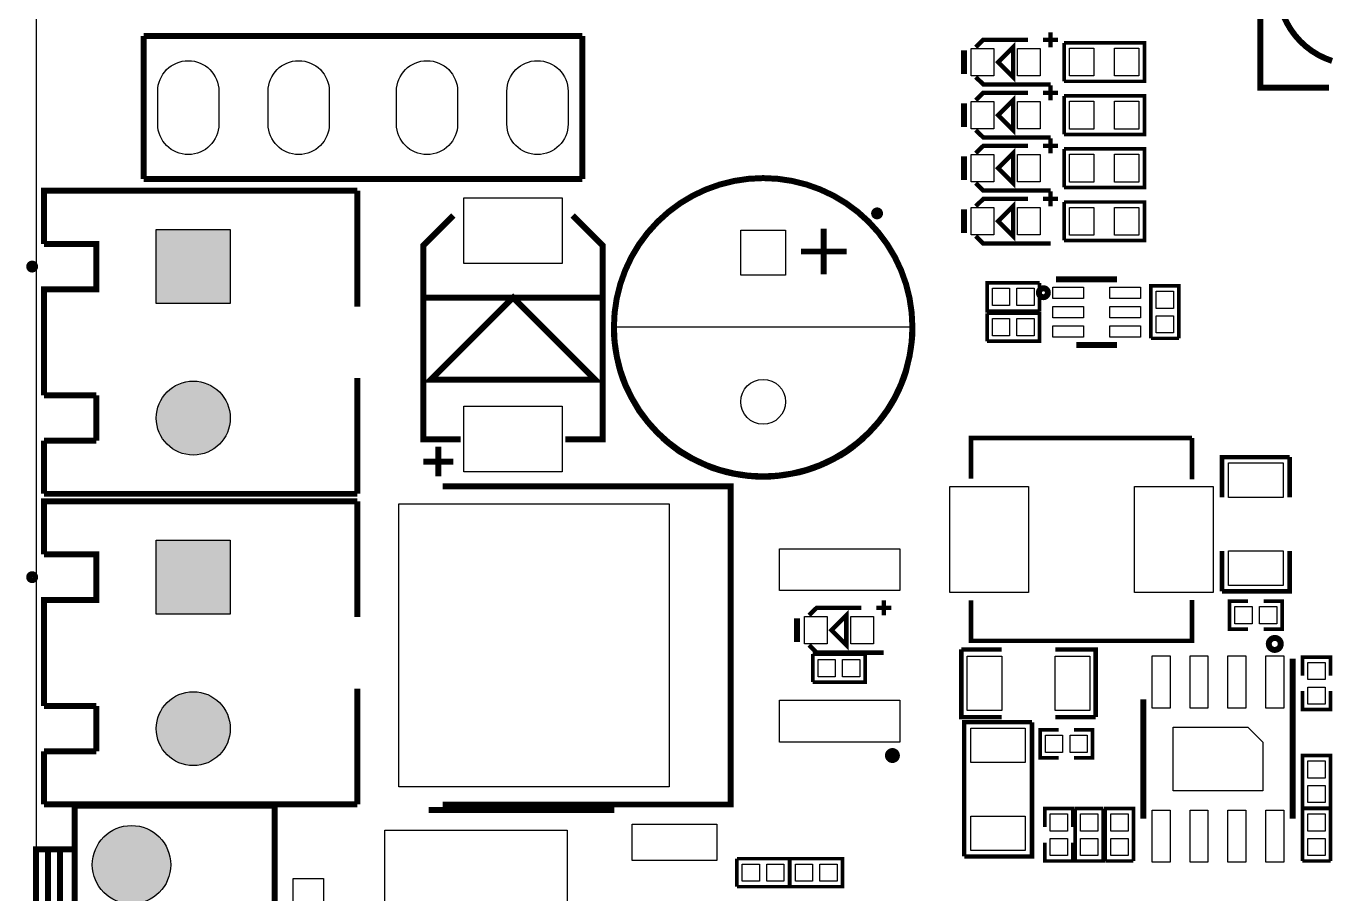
# Model space of a CAD drawing. Extents: x 0 to 145, y 0 to 99.
# Drawn here: x -0.31 to 43.57, y 53.39 to 82.49 of the extents above; entities that cross this region are included whole.
import ezdxf

# ---------------------------------------------------------------- set-up
doc = ezdxf.new("R2010")
doc.units = 0
doc.header["$MEASUREMENT"] = 0
doc.layers.get('0').update_dxf_attribs({"linetype": 'CONTINUOUS'})
for name, color, linetype in [('OUTLINE', 7, 'CONTINUOUS'), ('SILKSCREEN_TOP', 7, 'CONTINUOUS'), ('SOLDERMASK_BOTTOM', 231, 'CONTINUOUS'), ('SOLDERMASK_TOP', 94, 'CONTINUOUS')]:
    doc.layers.add(name, color=color, linetype=linetype)

msp = doc.modelspace()

# ---------------------------------------------------------------- hatches: boundary and pattern name
at = {"linetype": 'Continuous'}
h = msp.add_hatch(color=256, dxfattribs=at)
h.set_gradient(color1=(255, 0, 255), color2=(255, 0, 255), tint=1)
h.paths.add_polyline_path([(4.04876, 75.66406), (4.04876, 73.18502), (6.5278, 73.18502), (6.5278, 75.66406)])
h.paths.add_polyline_path([(6.5278, 69.34454, 1), (4.04876, 69.34454, 1)])
h.paths.add_polyline_path([(4.04876, 65.25006), (4.04876, 62.77102), (6.5278, 62.77102), (6.5278, 65.25006)])
h.paths.add_polyline_path([(4.04876, 58.93054, 1), (6.5278, 58.93054, 1)])
h.paths.add_polyline_path([(4.53263, 54.3687, 1), (1.90373, 54.3687, 1)])
h.paths.add_polyline_path([(4.53263, 49.09185), (4.53263, 51.72075), (1.90373, 51.72075), (1.90373, 49.09185)])
h.paths.add_polyline_path([(4.53263, 46.38802, 1), (1.90373, 46.38802, 1)])
h.paths.add_polyline_path([(1.90373, 41.11117), (4.53263, 41.11117), (4.53263, 43.74007), (1.90373, 43.74007)])
h.paths.add_polyline_path([(134.12724, 28.98394), (134.12724, 31.46298), (131.6482, 31.46298), (131.6482, 28.98394)])
h.paths.add_polyline_path([(131.6482, 35.30346, 1), (134.12724, 35.30346, 1)])

# ---------------------------------------------------------------- linework, layer by layer
at = {"layer": 'OUTLINE'}
msp.add_lwpolyline([(0.01778, 97.97796), (0.01778, -0.02286), (138.01852, -0.02286), (138.01852, 97.97796)], close=True, dxfattribs=at)
at = {"layer": 'SILKSCREEN_TOP'}
for points, const_width in [([(43.34002, 80.41894), (41.04894, 80.41894), (41.04894, 85.85962), (42.41038, 87.22106), (43.34002, 87.22106)], 0.20066), ([(3.62204, 77.3557), (3.62204, 82.1563)], 0.20066), ([(18.32102, 82.1563), (3.62204, 82.1563)], 0.20066), ([(18.32102, 77.3557), (18.32102, 82.1563)], 0.20066), ([(31.51124, 81.78038), (31.7627, 82.0293), (33.2613, 82.0293)], 0.14986), ([(33.76168, 82.0293), (34.26206, 82.0293)], 0.14986), ([(34.01314, 81.78038), (34.01314, 82.28076)], 0.14986), ([(31.10992, 80.88122), (31.10992, 81.67878)], 0.20066), ([(32.26308, 81.28), (32.76092, 81.78038), (32.76092, 80.77962), (32.26308, 81.28)], 0.14986), ([(34.4678, 80.63484), (37.1602, 80.63484), (37.1602, 81.92516), (34.4678, 81.92516)], 0.11938), ([(34.4678, 80.63484), (34.4678, 81.92516)], 0.11938), ([(34.01314, 80.5307), (31.7627, 80.5307), (31.51124, 80.77962)], 0.14986), ([(31.51124, 80.00238), (31.7627, 80.2513), (33.2613, 80.2513)], 0.14986), ([(33.76168, 80.2513), (34.26206, 80.2513)], 0.14986), ([(34.01314, 80.00238), (34.01314, 80.50276)], 0.14986), ([(31.10992, 79.10322), (31.10992, 79.90078)], 0.20066), ([(32.26308, 79.502), (32.76092, 80.00238), (32.76092, 79.00162), (32.26308, 79.502)], 0.14986), ([(34.4678, 78.85684), (37.1602, 78.85684), (37.1602, 80.14716), (34.4678, 80.14716)], 0.11938), ([(34.4678, 78.85684), (34.4678, 80.14716)], 0.11938), ([(34.01314, 78.7527), (31.7627, 78.7527), (31.51124, 79.00162)], 0.14986), ([(34.01314, 78.22438), (34.01314, 78.72476)], 0.14986), ([(31.10992, 77.32522), (31.10992, 78.12278)], 0.20066), ([(31.51124, 78.22438), (31.7627, 78.4733), (33.2613, 78.4733)], 0.14986), ([(32.26308, 77.724), (32.76092, 78.22438), (32.76092, 77.22362), (32.26308, 77.724)], 0.14986), ([(33.76168, 78.4733), (34.26206, 78.4733)], 0.14986), ([(34.4678, 77.07884), (37.1602, 77.07884), (37.1602, 78.36916), (34.4678, 78.36916)], 0.11938), ([(34.4678, 77.07884), (34.4678, 78.36916)], 0.11938), ([(18.32102, 77.3557), (3.62204, 77.3557)], 0.20066), ([(34.01314, 76.9747), (31.7627, 76.9747), (31.51124, 77.22362)], 0.14986), ([(0.28702, 75.18654), (0.28702, 76.96454), (10.78738, 76.96454)], 0.20066), ([(10.78738, 76.96454), (10.78738, 73.08342)], 0.20066), ([(34.01314, 76.44638), (34.01314, 76.94676)], 0.14986), ([(31.10992, 75.54722), (31.10992, 76.34478)], 0.20066), ([(31.51124, 76.44638), (31.7627, 76.6953), (33.2613, 76.6953)], 0.14986), ([(32.26308, 75.946), (32.76092, 76.44638), (32.76092, 75.44562), (32.26308, 75.946)], 0.14986), ([(33.76168, 76.6953), (34.26206, 76.6953)], 0.14986), ([(34.4678, 75.30084), (37.1602, 75.30084), (37.1602, 76.59116), (34.4678, 76.59116)], 0.11938), ([(34.4678, 75.30084), (34.4678, 76.59116)], 0.11938), ([(14.25194, 68.63588), (13.00226, 68.63588), (13.00226, 75.13574), (14.00302, 76.1365)], 0.20066), ([(18.00098, 76.1365), (19.00174, 75.13574), (19.00174, 68.63588), (17.75206, 68.63588)], 0.20066), ([(26.416, 75.692), (26.416, 74.168)], 0.20066), ([(34.01314, 75.1967), (31.7627, 75.1967), (31.51124, 75.44562)], 0.14986), ([(0.28702, 75.18654), (2.03962, 75.18654), (2.03962, 73.66254), (0.28702, 73.66254), (0.28702, 71.88454)], 0.20066), ([(25.654, 74.93), (27.178, 74.93)], 0.20066), ([(33.64484, 72.9361), (31.88716, 72.9361), (31.88716, 73.8759), (33.64484, 73.8759)], 0.11938), ([(33.64484, 72.9361), (33.64484, 73.8759)], 0.11938), ([(34.19602, 73.99782), (36.24072, 73.99782)], 0.20066), ([(37.3761, 72.01916), (37.3761, 73.77684), (38.3159, 73.77684), (38.3159, 72.01916)], 0.11938), ([(18.95348, 73.38568), (13.05052, 73.38568)], 0.20066), ([(16.002, 73.38568), (13.25118, 70.63486), (18.75282, 70.63486), (16.002, 73.38568)], 0.20066), ([(31.88716, 72.8599), (31.88716, 71.9201)], 0.11938), ([(31.88716, 72.8599), (33.64484, 72.8599), (33.64484, 71.9201), (31.88716, 71.9201)], 0.11938), ([(0.28702, 70.10654), (0.28702, 71.88454)], 0.20066), ([(37.3761, 72.01916), (38.3159, 72.01916)], 0.11938), ([(34.87928, 71.79818), (36.24072, 71.79818)], 0.20066), ([(10.78738, 70.68566), (10.78738, 66.80454)], 0.20066), ([(0.28702, 70.10654), (2.03962, 70.10654)], 0.20066), ([(2.03962, 70.10654), (2.03962, 68.58254)], 0.20066), ([(0.28702, 68.58254), (0.28702, 66.80454)], 0.20066), ([(2.03962, 68.58254), (0.28702, 68.58254)], 0.20066), ([(13.50264, 68.38696), (13.50264, 67.3862)], 0.20066), ([(38.75278, 68.67906), (31.35122, 68.67906), (31.35122, 67.31508)], 0.1524), ([(38.75278, 67.29476), (38.75278, 68.67906)], 0.1524), ([(39.75862, 66.68516), (39.75862, 68.03644), (42.02938, 68.03644)], 0.14986), ([(42.02938, 66.68516), (42.02938, 68.03644)], 0.14986), ([(13.00226, 67.88658), (14.00302, 67.88658)], 0.20066), ([(13.64488, 67.056), (23.29688, 67.056), (23.29688, 56.388), (13.64488, 56.388)], 0.20066), ([(0.28702, 66.80454), (10.78738, 66.80454)], 0.20066), ([(0.28702, 64.77254), (0.28702, 66.55054), (10.78738, 66.55054)], 0.20066), ([(10.78738, 66.55054), (10.78738, 62.66942)], 0.20066), ([(42.02938, 64.88684), (42.02938, 63.53556), (39.75862, 63.53556)], 0.14986), ([(39.75862, 64.88684), (39.75862, 63.53556)], 0.14986), ([(0.28702, 64.77254), (2.03962, 64.77254), (2.03962, 63.24854), (0.28702, 63.24854), (0.28702, 61.47054)], 0.20066), ([(28.42514, 62.73038), (28.42514, 63.23076)], 0.14986), ([(31.35122, 63.22822), (31.35122, 61.87694), (38.75278, 61.87694), (38.75278, 63.246)], 0.1524), ([(40.63492, 62.2681), (40.01516, 62.2681), (40.01516, 63.2079), (40.63492, 63.2079)], 0.11938), ([(41.15308, 62.2681), (41.77284, 62.2681), (41.77284, 63.2079), (41.15308, 63.2079)], 0.11938), ([(25.92324, 62.73038), (26.1747, 62.9793), (27.6733, 62.9793)], 0.14986), ([(26.67508, 62.23), (27.17292, 62.73038), (27.17292, 61.72962), (26.67508, 62.23)], 0.14986), ([(28.17368, 62.9793), (28.67406, 62.9793)], 0.14986), ([(25.52192, 61.83122), (25.52192, 62.62878)], 0.20066), ([(0.28702, 59.69254), (0.28702, 61.47054)], 0.20066), ([(28.42514, 61.4807), (26.1747, 61.4807), (25.92324, 61.72962)], 0.14986), ([(26.04516, 61.4299), (26.04516, 60.4901)], 0.11938), ([(26.04516, 61.4299), (27.80284, 61.4299), (27.80284, 60.4901), (26.04516, 60.4901)], 0.11938), ([(32.37484, 59.31662), (31.02356, 59.31662), (31.02356, 61.58738)], 0.14986), ([(32.37484, 61.58738), (31.02356, 61.58738)], 0.14986), ([(34.17316, 61.58738), (35.52444, 61.58738), (35.52444, 59.31662)], 0.14986), ([(42.12844, 61.27242), (42.12844, 55.91302)], 0.20066), ([(42.4561, 60.71108), (42.4561, 61.33084), (43.3959, 61.33084), (43.3959, 60.71108)], 0.11938), ([(10.78738, 60.27166), (10.78738, 56.39054)], 0.20066), ([(42.4561, 60.19292), (42.4561, 59.57316), (43.3959, 59.57316), (43.3959, 60.19292)], 0.11938), ([(0.28702, 59.69254), (2.03962, 59.69254)], 0.20066), ([(2.03962, 59.69254), (2.03962, 58.16854)], 0.20066), ([(37.11956, 59.91098), (37.11956, 55.91302)], 0.20066), ([(34.17316, 59.31662), (35.52444, 59.31662)], 0.14986), ([(33.39338, 59.14644), (33.39338, 54.64556), (31.12262, 54.64556)], 0.14986), ([(31.12262, 54.64556), (31.12262, 59.14644), (33.39338, 59.14644)], 0.14986), ([(34.28492, 57.9501), (33.66516, 57.9501), (33.66516, 58.8899), (34.28492, 58.8899)], 0.11938), ([(34.80308, 57.9501), (35.42284, 57.9501), (35.42284, 58.8899), (34.80308, 58.8899)], 0.11938), ([(0.28702, 58.16854), (0.28702, 56.39054)], 0.20066), ([(2.03962, 58.16854), (0.28702, 58.16854)], 0.20066), ([(42.4561, 56.27116), (42.4561, 58.02884), (43.3959, 58.02884), (43.3959, 56.27116)], 0.11938), ([(0.28702, 56.39054), (10.78738, 56.39054)], 0.20066), ([(1.31826, 48.42764), (8.01878, 48.42764), (8.01878, 56.34736), (1.31826, 56.34736), (1.31826, 48.42764)], 0.20066), ([(13.17498, 56.20258), (19.3929, 56.20258)], 0.20066), ([(33.8201, 55.63108), (33.8201, 56.25084), (34.7599, 56.25084), (34.7599, 55.63108)], 0.11938), ([(35.7759, 56.25084), (34.8361, 56.25084)], 0.11938), ([(35.7759, 56.25084), (35.7759, 54.49316), (34.8361, 54.49316), (34.8361, 56.25084)], 0.11938), ([(35.8521, 54.49316), (35.8521, 56.25084), (36.7919, 56.25084), (36.7919, 54.49316)], 0.11938), ([(42.4561, 56.27116), (43.3959, 56.27116)], 0.11938), ([(42.4561, 54.49316), (42.4561, 56.25084), (43.3959, 56.25084), (43.3959, 54.49316)], 0.11938), ([(1.31826, 49.88814), (0.01778, 49.88814), (0.01778, 54.88686), (1.31826, 54.88686)], 0.20066), ([(0.4191, 49.88814), (0.4191, 54.88686)], 0.20066), ([(0.81788, 49.88814), (0.81788, 54.88686)], 0.20066), ([(33.8201, 55.11292), (33.8201, 54.49316), (34.7599, 54.49316), (34.7599, 55.11292)], 0.11938), ([(23.50516, 54.5719), (23.50516, 53.6321)], 0.11938), ([(23.50516, 54.5719), (25.26284, 54.5719), (25.26284, 53.6321), (23.50516, 53.6321)], 0.11938), ([(25.28316, 54.5719), (25.28316, 53.6321)], 0.11938), ([(25.28316, 54.5719), (27.04084, 54.5719), (27.04084, 53.6321), (25.28316, 53.6321)], 0.11938), ([(35.8521, 54.49316), (36.7919, 54.49316)], 0.11938), ([(42.4561, 54.49316), (43.3959, 54.49316)], 0.11938)]:
    msp.add_lwpolyline(points, dxfattribs=dict(at, const_width=const_width))
for points, const_width in [([(43.44924, 81.32064, -0.727603), (43.44924, 86.31936)], 0.20066), ([(29.38526, 72.39, 1), (19.38274, 72.39, 1), (29.38526, 72.39)], 0.20066), ([(28.30068, 76.20762, 1.003843), (28.10256, 76.20762, 0.996171), (28.30068, 76.20762)], 0.20066), ([(-0.0127, 74.42454, 1), (-0.21082, 74.42454, 1), (-0.0127, 74.42454)], 0.20066), ([(33.92424, 73.54824, 0.9984), (33.62452, 73.54824, 1.001603), (33.92424, 73.54824)], 0.20066), ([(-0.0127, 64.01054, 1), (-0.21082, 64.01054, 1), (-0.0127, 64.01054)], 0.20066), ([(41.72966, 61.7728, 1.002345), (41.32834, 61.77026, 0.997661), (41.72966, 61.7728)], 0.20066), ([(28.8417, 58.02884, 0.999128), (28.59024, 58.03138, 1.000873), (28.8417, 58.02884)], 0.24892)]:
    msp.add_lwpolyline(points, format="xyb", dxfattribs=dict(at, const_width=const_width))
msp.add_lwpolyline([(24.384, 67.30492, 0.414214), (29.46908, 72.39), (24.384, 72.39), (19.29892, 72.39, 0.414164)], format="xyb", close=True, dxfattribs=at)
at = {"layer": 'SOLDERMASK_BOTTOM'}
for points in [[(4.09575, 79.20355), (4.09575, 80.30337, -1), (6.14553, 80.30337), (6.14553, 79.20355, -1)], [(7.79653, 79.20355), (7.79653, 80.30337, -1), (9.84631, 80.30337), (9.84631, 79.20355, -1)], [(12.09675, 79.20355), (12.09675, 80.30337, -1), (14.14653, 80.30337), (14.14653, 79.20355, -1)], [(17.84731, 80.30337), (17.84731, 79.20355, -1), (15.79753, 79.20355), (15.79753, 80.30337, -1)]]:
    msp.add_lwpolyline(points, format="xyb", close=True, dxfattribs=at)
for points in [[(4.04876, 73.18502), (4.04876, 75.66406), (6.5278, 75.66406), (6.5278, 73.18502)], [(23.63343, 75.63993), (25.13457, 75.63993), (25.13457, 74.13879), (23.63343, 74.13879)], [(4.04876, 62.77102), (4.04876, 65.25006), (6.5278, 65.25006), (6.5278, 62.77102)]]:
    msp.add_lwpolyline(points, close=True, dxfattribs=at)
for centre, radius in [((5.28828, 69.34454), 1.23952), ((24.384, 69.89064), 0.75057), ((5.28828, 58.93054), 1.23952), ((3.21818, 54.3687), 1.31445)]:
    msp.add_circle(centre, radius, dxfattribs=at)
at = {"layer": 'SOLDERMASK_TOP'}
for points in [[(31.3563, 80.82026), (31.3563, 81.73974), (32.11576, 81.73974), (32.11576, 80.82026)], [(33.66643, 81.73974), (33.66643, 80.82026), (32.90697, 80.82026), (32.90697, 81.73974)], [(35.46983, 81.74482), (35.46983, 80.81518), (34.64941, 80.81518), (34.64941, 81.74482)], [(36.1569, 80.81518), (36.1569, 81.74482), (36.97732, 81.74482), (36.97732, 80.81518)], [(31.3563, 79.04226), (31.3563, 79.96174), (32.11576, 79.96174), (32.11576, 79.04226)], [(33.66643, 79.96174), (33.66643, 79.04226), (32.90697, 79.04226), (32.90697, 79.96174)], [(35.46983, 79.96682), (35.46983, 79.03718), (34.64941, 79.03718), (34.64941, 79.96682)], [(36.1569, 79.03718), (36.1569, 79.96682), (36.97732, 79.96682), (36.97732, 79.03718)], [(31.3563, 77.26426), (31.3563, 78.18374), (32.11576, 78.18374), (32.11576, 77.26426)], [(33.66643, 78.18374), (33.66643, 77.26426), (32.90697, 77.26426), (32.90697, 78.18374)], [(35.46983, 78.18882), (35.46983, 77.25918), (34.64941, 77.25918), (34.64941, 78.18882)], [(36.1569, 77.25918), (36.1569, 78.18882), (36.97732, 78.18882), (36.97732, 77.25918)], [(14.35227, 76.73086), (17.65173, 76.73086), (17.65173, 74.53122), (14.35227, 74.53122)], [(31.3563, 75.48626), (31.3563, 76.40574), (32.11576, 76.40574), (32.11576, 75.48626)], [(33.66643, 76.40574), (33.66643, 75.48626), (32.90697, 75.48626), (32.90697, 76.40574)], [(35.46983, 76.41082), (35.46983, 75.48118), (34.64941, 75.48118), (34.64941, 76.41082)], [(36.1569, 75.48118), (36.1569, 76.41082), (36.97732, 76.41082), (36.97732, 75.48118)], [(4.04876, 73.18502), (4.04876, 75.66406), (6.5278, 75.66406), (6.5278, 73.18502)], [(23.63343, 75.63993), (25.13457, 75.63993), (25.13457, 74.13879), (23.63343, 74.13879)], [(34.09442, 73.35774), (34.09442, 73.73874), (35.1155, 73.73874), (35.1155, 73.35774)], [(36.0045, 73.35774), (36.0045, 73.73874), (37.02558, 73.73874), (37.02558, 73.35774)], [(32.64154, 73.69556), (32.64154, 73.11644), (32.0675, 73.11644), (32.0675, 73.69556)], [(32.89046, 73.11644), (32.89046, 73.69556), (33.4645, 73.69556), (33.4645, 73.11644)], [(38.13556, 73.02246), (37.55644, 73.02246), (37.55644, 73.5965), (38.13556, 73.5965)], [(34.09442, 72.7075), (34.09442, 73.0885), (35.1155, 73.0885), (35.1155, 72.7075)], [(36.0045, 72.7075), (36.0045, 73.0885), (37.02558, 73.0885), (37.02558, 72.7075)], [(32.64154, 72.67956), (32.64154, 72.10044), (32.0675, 72.10044), (32.0675, 72.67956)], [(32.89046, 72.10044), (32.89046, 72.67956), (33.4645, 72.67956), (33.4645, 72.10044)], [(34.09442, 72.05726), (34.09442, 72.43826), (35.1155, 72.43826), (35.1155, 72.05726)], [(36.0045, 72.05726), (36.0045, 72.43826), (37.02558, 72.43826), (37.02558, 72.05726)], [(37.55644, 72.77354), (38.13556, 72.77354), (38.13556, 72.1995), (37.55644, 72.1995)], [(17.65173, 67.54114), (14.35227, 67.54114), (14.35227, 69.74078), (17.65173, 69.74078)], [(41.80459, 66.68135), (39.98341, 66.68135), (39.98341, 67.84213), (41.80459, 67.84213)], [(33.27908, 67.056), (33.27908, 63.5), (30.63748, 63.5), (30.63748, 67.056)], [(39.46652, 67.056), (39.46652, 63.5), (36.82492, 63.5), (36.82492, 67.056)], [(21.23567, 66.46799), (21.23567, 56.97601), (12.18057, 56.97601), (12.18057, 66.46799)], [(4.04876, 62.77102), (4.04876, 65.25006), (6.5278, 65.25006), (6.5278, 62.77102)], [(24.92756, 63.56096), (24.92756, 64.96304), (28.96616, 64.96304), (28.96616, 63.56096)], [(41.80459, 63.72987), (39.98341, 63.72987), (39.98341, 64.89065), (41.80459, 64.89065)], [(40.76954, 63.02756), (40.76954, 62.44844), (40.1955, 62.44844), (40.1955, 63.02756)], [(41.01846, 62.44844), (41.01846, 63.02756), (41.5925, 63.02756), (41.5925, 62.44844)], [(25.7683, 61.77026), (25.7683, 62.68974), (26.52776, 62.68974), (26.52776, 61.77026)], [(28.07843, 62.68974), (28.07843, 61.77026), (27.31897, 61.77026), (27.31897, 62.68974)], [(26.79954, 61.24956), (26.79954, 60.67044), (26.2255, 60.67044), (26.2255, 61.24956)], [(27.04846, 60.67044), (27.04846, 61.24956), (27.6225, 61.24956), (27.6225, 60.67044)], [(31.2166, 59.54014), (31.2166, 61.36132), (32.37738, 61.36132), (32.37738, 59.54014)], [(34.16808, 59.54014), (34.16808, 61.36132), (35.32886, 61.36132), (35.32886, 59.54014)], [(37.41928, 61.37275), (38.01872, 61.37275), (38.01872, 59.62269), (37.41928, 59.62269)], [(38.68928, 61.37275), (39.28872, 61.37275), (39.28872, 59.62269), (38.68928, 59.62269)], [(39.95928, 61.37275), (40.55872, 61.37275), (40.55872, 59.62269), (39.95928, 59.62269)], [(41.22928, 61.37275), (41.82872, 61.37275), (41.82872, 59.62269), (41.22928, 59.62269)], [(43.21556, 60.57646), (42.63644, 60.57646), (42.63644, 61.1505), (43.21556, 61.1505)], [(42.63644, 60.32754), (43.21556, 60.32754), (43.21556, 59.7535), (42.63644, 59.7535)], [(24.92756, 58.48096), (24.92756, 59.88304), (28.96616, 59.88304), (28.96616, 58.48096)], [(31.34741, 58.95213), (33.16859, 58.95213), (33.16859, 57.79135), (31.34741, 57.79135)], [(38.12286, 58.97626), (40.62476, 58.97626), (41.12514, 58.47588), (41.12514, 56.84774), (38.12286, 56.84774)], [(34.41954, 58.70956), (34.41954, 58.13044), (33.8455, 58.13044), (33.8455, 58.70956)], [(34.66846, 58.13044), (34.66846, 58.70956), (35.2425, 58.70956), (35.2425, 58.13044)], [(43.21556, 57.27446), (42.63644, 57.27446), (42.63644, 57.8485), (43.21556, 57.8485)], [(42.63644, 57.02554), (43.21556, 57.02554), (43.21556, 56.4515), (42.63644, 56.4515)], [(37.41928, 56.20131), (38.01872, 56.20131), (38.01872, 54.45125), (37.41928, 54.45125)], [(38.68928, 56.20131), (39.28872, 56.20131), (39.28872, 54.45125), (38.68928, 54.45125)], [(39.95928, 56.20131), (40.55872, 56.20131), (40.55872, 54.45125), (39.95928, 54.45125)], [(41.22928, 56.20131), (41.82872, 56.20131), (41.82872, 54.45125), (41.22928, 54.45125)], [(31.34741, 56.00065), (33.16859, 56.00065), (33.16859, 54.83987), (31.34741, 54.83987)], [(34.57956, 55.49646), (34.00044, 55.49646), (34.00044, 56.0705), (34.57956, 56.0705)], [(35.59556, 55.49646), (35.01644, 55.49646), (35.01644, 56.0705), (35.59556, 56.0705)], [(36.61156, 55.49646), (36.03244, 55.49646), (36.03244, 56.0705), (36.61156, 56.0705)], [(43.21556, 55.49646), (42.63644, 55.49646), (42.63644, 56.0705), (43.21556, 56.0705)], [(17.81302, 55.52186), (17.81302, 50.14214), (11.71194, 50.14214), (11.71194, 55.52186)], [(22.82698, 55.7276), (22.82698, 54.5084), (19.99742, 54.5084), (19.99742, 55.7276)], [(34.00044, 55.24754), (34.57956, 55.24754), (34.57956, 54.6735), (34.00044, 54.6735)], [(35.01644, 55.24754), (35.59556, 55.24754), (35.59556, 54.6735), (35.01644, 54.6735)], [(36.03244, 55.24754), (36.61156, 55.24754), (36.61156, 54.6735), (36.03244, 54.6735)], [(42.63644, 55.24754), (43.21556, 55.24754), (43.21556, 54.6735), (42.63644, 54.6735)], [(24.25954, 54.39156), (24.25954, 53.81244), (23.6855, 53.81244), (23.6855, 54.39156)], [(24.50846, 53.81244), (24.50846, 54.39156), (25.0825, 54.39156), (25.0825, 53.81244)], [(26.03754, 54.39156), (26.03754, 53.81244), (25.4635, 53.81244), (25.4635, 54.39156)], [(26.28646, 53.81244), (26.28646, 54.39156), (26.8605, 54.39156), (26.8605, 53.81244)], [(8.636, 53.90642), (9.652, 53.90642), (9.652, 52.89042), (8.636, 52.89042)]]:
    msp.add_lwpolyline(points, close=True, dxfattribs=at)
for points in [[(4.09575, 79.20355), (4.09575, 80.30337, -1), (6.14553, 80.30337), (6.14553, 79.20355, -1)], [(7.79653, 79.20355), (7.79653, 80.30337, -1), (9.84631, 80.30337), (9.84631, 79.20355, -1)], [(12.09675, 79.20355), (12.09675, 80.30337, -1), (14.14653, 80.30337), (14.14653, 79.20355, -1)], [(17.84731, 80.30337), (17.84731, 79.20355, -1), (15.79753, 79.20355), (15.79753, 80.30337, -1)]]:
    msp.add_lwpolyline(points, format="xyb", close=True, dxfattribs=at)
for centre, radius in [((5.28828, 69.34454), 1.23952), ((24.384, 69.89064), 0.75057), ((5.28828, 58.93054), 1.23952), ((3.21818, 54.3687), 1.31445)]:
    msp.add_circle(centre, radius, dxfattribs=at)

doc.saveas('drawing.dxf')
